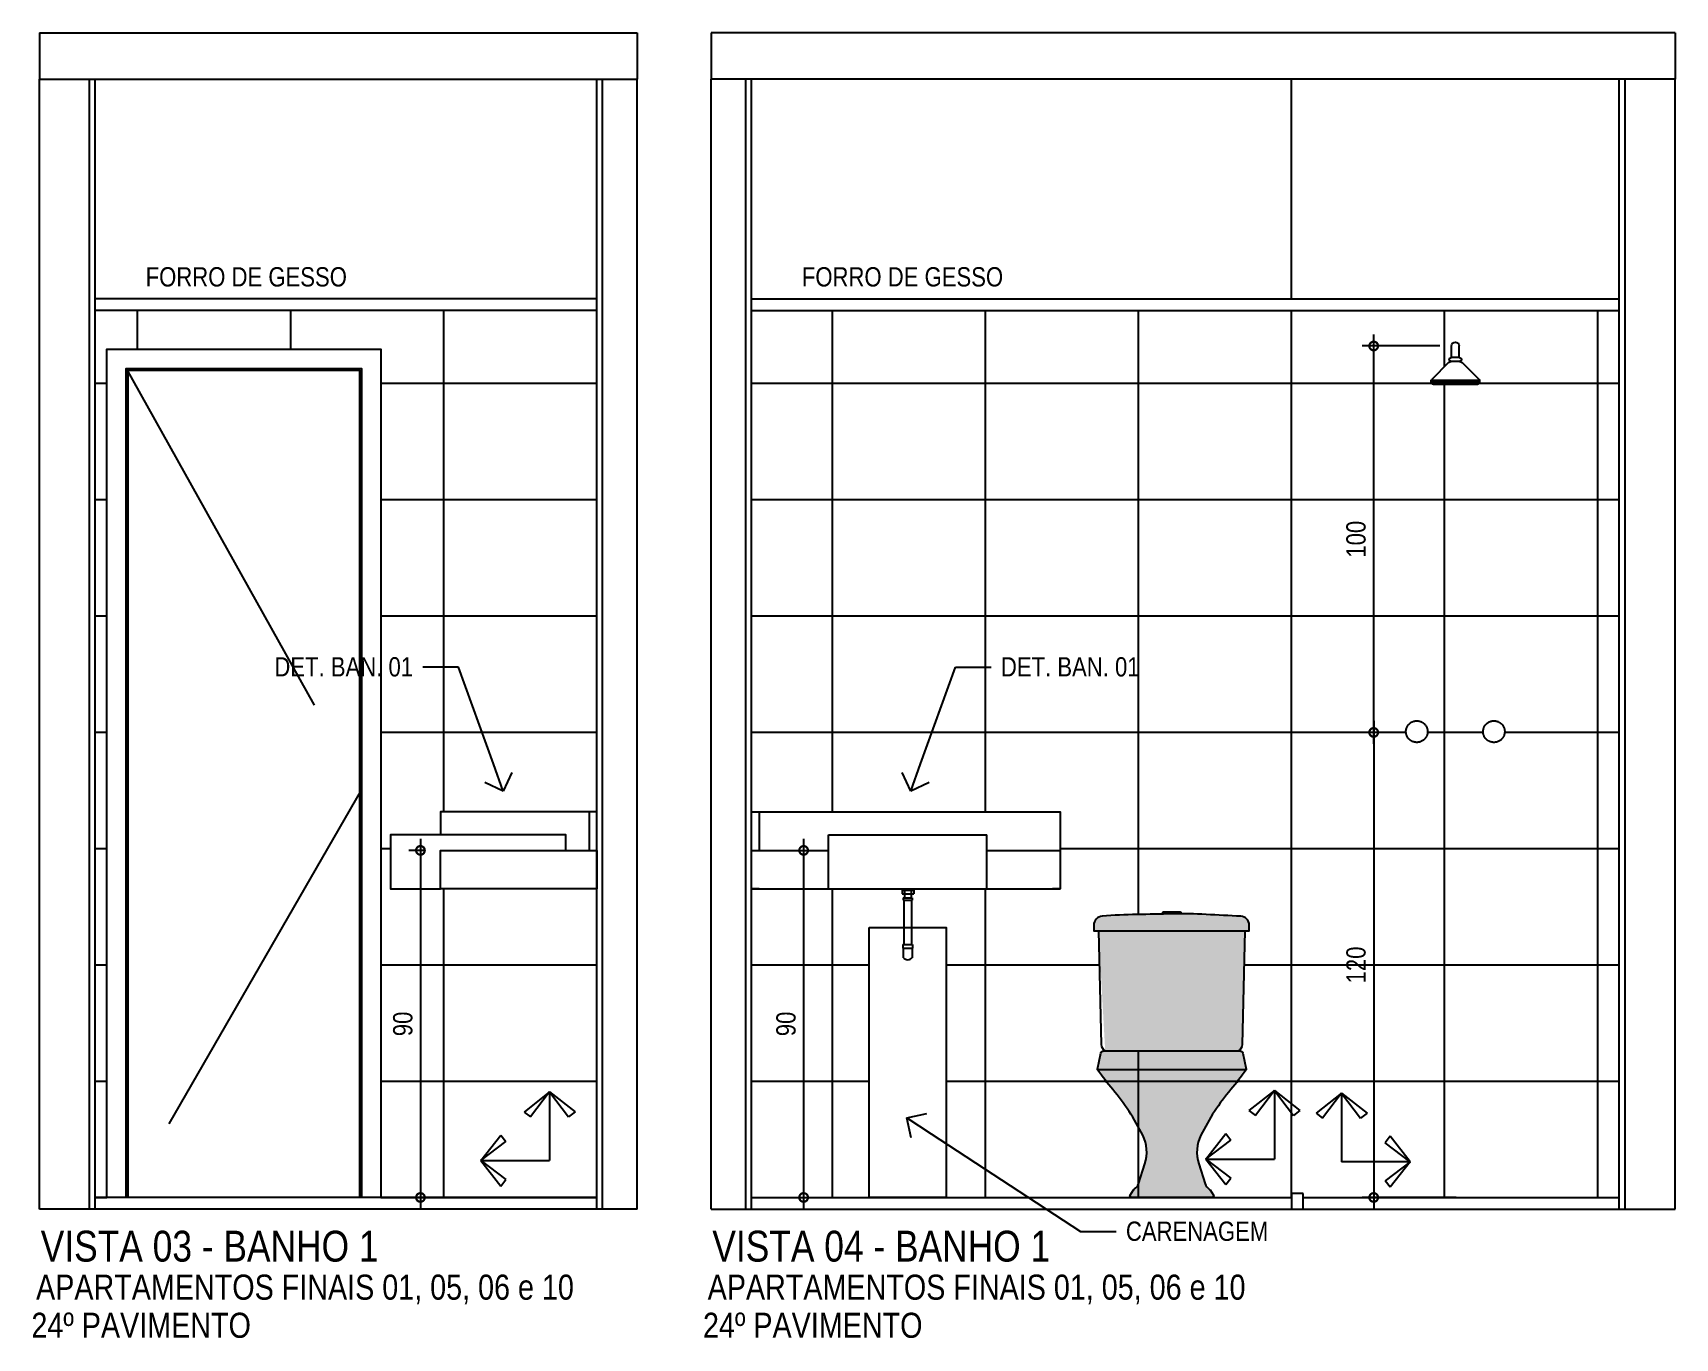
# Model space of a CAD drawing. Header units: metres. Extents: x 3 to 168, y -142 to 28.
# Drawn here: x 80.446 to 84.704, y -1.838 to 1.546 of the extents above; entities that cross this region are included whole.
import ezdxf
from ezdxf import colors
from ezdxf.entities.mleader import LeaderData, LeaderLine
from ezdxf.math import Vec2, Vec3

# ---------------------------------------------------------------- set-up
doc = ezdxf.new("R2010")
doc.units = ezdxf.units.M
doc.linetypes.add('DASHDOT', pattern=[1, 0.5, -0.25, 0, -0.25])
doc.linetypes.add('DASHEDX2', pattern=[1.5, 1, -0.5])
for name, color, linetype in [('AI-Marcenaria', 2, 'Continuous'), ('ARQ-ALV ACAB', 4, 'Continuous'), ('ARQ-ALV OSSO', 5, 'Continuous'), ('ARQ-AUX1', 1, 'Continuous'), ('ARQ-AUX2', 2, 'Continuous'), ('ARQ-CAX', 1, 'Continuous'), ('ARQ-CERÂMICA', 7, 'Continuous'), ('ARQ-DIM', 2, 'Continuous'), ('ARQ-PRJ', 7, 'DASHEDX2'), ('ARQ-SIM', 1, 'Continuous'), ('ARQ-TXT', 2, 'Continuous')]:
    doc.layers.add(name, color=color, linetype=linetype)
doc.styles.add('Adesa', font='ARIALN.TTF')
doc.dimstyles.new('ADESA 1-0025', dxfattribs={"dimtxt": 0.05, "dimasz": 0.045, "dimexe": 0.03, "dimexo": 0.04, "dimgap": 0.02, "dimtad": 1, "dimtoh": 1, "dimdec": 0, "dimlfac": 100, "dimzin": 4, "dimtxsty": 'Adesa', "dimblk": 'DOTSMALL', "dimcen": 1, "dimdle": 0.03, "dimclrd": 1, "dimclre": 1, "dimclrt": 256, "dimazin": 1, "dimtm": 1e-09, "dimtfac": 1, "dimtdec": 0, "dimtix": 1, "dimtmove": 2, "dimatfit": 0, "dimldrblk": 'DOTSMALL', "dimfxl": 0.8, "dimtvp": 2, "dimtolj": 1, "dimtzin": 0, "dimarcsym": 0})

# ---------------------------------------------------------------- blocks, each defined once
blk = doc.blocks.new('*U45')
for points in [[(0, 0), (0, 2.2), (-0.71, 2.2), (-0.71, 0)], [(-0.05, 0), (-0.05, 2.15), (-0.66, 2.15), (-0.66, 0)], [(-0.055, 0), (-0.055, 2.145), (-0.655, 2.145), (-0.655, 0)]]:
    blk.add_lwpolyline(points)
at = {"layer": 'ARQ-PRJ'}
blk.add_lwpolyline([(-0.05, 2.15), (-0.66, 1.0575), (-0.05, 0)], dxfattribs=at)
blk = doc.blocks.new('_Open90')
at = {"color": 0, "linetype": 'ByBlock', "lineweight": -2}
for p, q in [((0, 0), (-1, 0)), ((-0.5, 0.5), (0, 0)), ((0, 0), (-0.5, -0.5))]:
    blk.add_line(p, q, dxfattribs=at)
blk = doc.blocks.new('CP929_e')
h = blk.add_hatch(color=255)
h.dxf.hatch_style = 1
edge = h.paths.add_edge_path()
edge.add_line((-0.2008, 0.6911), (0.2008, 0.6911))
edge.add_line((0.2008, 0.6911), (0.2007, 0.706))
edge.add_arc((0.1775, 0.7059), 0.0232, 0.3738, 87.2297)
edge.add_arc((0.8026, 13.6236), 12.9097, 266.83094, 267.22967, ccw=False)
edge.add_arc((0.0251, -0.4194), 1.1548, 86.8309, 91.2023)
edge.add_arc((-0.2136, 10.9563), 10.2234, 270.68894, 271.20233, ccw=False)
edge.add_arc((-0.0771, -0.395), 1.1287, 90.6889, 95.2506)
edge.add_arc((-0.1791, 0.7056), 0.0234, 93.3635, 179.0318)
edge.add_line((-0.2025, 0.706), (-0.2026, 0.6928))
edge.add_line((-0.2026, 0.6928), (-0.2026, 0.6911))
edge.add_line((-0.2026, 0.6911), (-0.2008, 0.6911))
h = blk.add_hatch(color=255)
h.dxf.hatch_style = 1
h.paths.add_polyline_path([(0.19, 0.6911), (-0.19, 0.6911), (-0.183, 0.3966, 0.27163), (-0.1728, 0.38), (0.1728, 0.38, 0.27163), (0.183, 0.3966)])
edge = h.paths.add_edge_path()
edge.add_arc((0.1762, 0.3722), 0.0079, 11.5874, 90, ccw=False)
edge.add_line((0.1839, 0.3737), (0.1925, 0.3322))
edge.add_arc((0.19, 0.3317), 0.00247, -35.4858, 11.5874, ccw=False)
edge.add_arc((-0.451, 0.7887), 0.7897, 319.8958, 324.5139, ccw=False)
edge.add_arc((0.6061, -0.1016), 0.5923, 139.8961, 153.6351)
edge.add_arc((0.1638, 0.1176), 0.0987, 153.6351, 197.8396)
edge.add_line((0.0699, 0.0874), (0.0868, 0.0348))
edge.add_arc((0.1103, 0.0423), 0.0247, 197.8405, 235.7698)
edge.add_arc((0.0909, 0.0138), 0.00987, 34.0222, 55.7689, ccw=False)
edge.add_line((0.099, 0.0193), (0.1079, 0.0062))
edge.add_arc((0.1046, 0.0039), 0.00395, -90, 34.0313, ccw=False)
edge.add_line((0.1046, 0), (-0.1046, 0))
edge.add_arc((-0.1046, 0.0039), 0.00395, 145.9687, 270, ccw=False)
edge.add_line((-0.1079, 0.0062), (-0.099, 0.0193))
edge.add_arc((-0.0909, 0.0138), 0.00987, 124.2289, 145.9756, ccw=False)
edge.add_arc((-0.1103, 0.0423), 0.0247, 304.2311, 342.1604)
edge.add_line((-0.0868, 0.0348), (-0.0699, 0.0874))
edge.add_arc((-0.1638, 0.1176), 0.0987, 342.1604, 386.365)
edge.add_arc((-0.6061, -0.1016), 0.5923, 26.365, 40.1039)
edge.add_arc((0.451, 0.7887), 0.7897, 215.4858, 220.1038, ccw=False)
edge.add_arc((-0.19, 0.3317), 0.00247, 168.4116, 215.4849, ccw=False)
edge.add_line((-0.1925, 0.3322), (-0.1839, 0.3737))
edge.add_arc((-0.1762, 0.3722), 0.0079, 90, 168.4126, ccw=False)
edge.add_line((-0.1762, 0.38), (0.1762, 0.38))
edge = h.paths.add_edge_path()
edge.add_line((-0.19, 0.6911), (-0.183, 0.3966))
edge.add_arc((-0.1638, 0.3971), 0.0192, 181.3139, 242.1536)
edge = h.paths.add_edge_path()
edge.add_arc((-0.0018, -1.831), 2.5662, 89.9609, 93.9727)
edge.add_arc((-0.1782, 0.7056), 0.0234, 93.3635, 179.0318)
edge.add_line((-0.2016, 0.706), (-0.2017, 0.6928))
edge.add_arc((-0.1999, 0.6928), 0.00174, 180.2855, 270.6496)
edge.add_line((-0.1999, 0.6911), (-0.1971, 0.6911))
edge.add_line((-0.1971, 0.6911), (0.1971, 0.6911))
edge.add_line((0.1971, 0.6911), (0.1999, 0.6911))
edge.add_arc((0.1999, 0.6928), 0.00174, 269.3504, 359.7145)
edge.add_line((0.2017, 0.6928), (0.2016, 0.706))
edge.add_arc((0.1782, 0.7056), 0.0234, 0.9676, 86.6359)
edge.add_arc((0.0018, -1.8311), 2.5662, 86.0273, 90.0392)
for points in [[(-0.2008, 0.6911), (0.2008, 0.6911), (0.2007, 0.706, 0.398231), (0.1787, 0.729, -0.00174), (0.0889, 0.7337, 0.019076), (0.0009, 0.7352, -0.00224), (-0.0907, 0.7337, 0.019907), (-0.1804, 0.729, 0.39224), (-0.2025, 0.706), (-0.2026, 0.6928), (-0.2026, 0.6911)], [(0.1762, 0.38, -0.356146), (0.1839, 0.3737), (0.1925, 0.3322, -0.208334), (0.1921, 0.3302, -0.020153), (0.1531, 0.2799, 0.060019), (0.0754, 0.1614, 0.195307), (0.0699, 0.0874), (0.0868, 0.0348, 0.167025), (0.0964, 0.0219, -0.095174), (0.099, 0.0193), (0.1079, 0.0062, -0.601047), (0.1046, 0), (-0.1046, 0, -0.601047), (-0.1079, 0.0062), (-0.099, 0.0193, -0.095174), (-0.0964, 0.0219, 0.167025), (-0.0868, 0.0348), (-0.0699, 0.0874, 0.195307), (-0.0754, 0.1614, 0.060019), (-0.1531, 0.2799, -0.020153), (-0.1921, 0.3302, -0.208334), (-0.1925, 0.3322), (-0.1839, 0.3737, -0.356146), (-0.1762, 0.38)]]:
    blk.add_lwpolyline(points, format="xyb", close=True)
at = {"ltscale": 0.016708}
blk.add_lwpolyline([(-0.0237, 0.7353), (-0.0237, 0.7386, -0.407176), (-0.0218, 0.7406, -0.006022), (0, 0.7409, -0.006022), (0.0218, 0.7406, -0.407176), (0.0237, 0.7386), (0.0237, 0.7352)], format="xyb", dxfattribs=at)
for points in [[(-0.19, 0.6911), (-0.183, 0.3966, 0.27188), (-0.1728, 0.38)], [(0.1728, 0.38, 0.27188), (0.183, 0.3966), (0.19, 0.6911)]]:
    blk.add_lwpolyline(points, format="xyb")
for points in [[(-0.19, 0.6911), (0.19, 0.6911)], [(-0.19, 0.3317), (0.19, 0.3317)]]:
    blk.add_lwpolyline(points)
at = {"linetype": 'DASHDOT', "ltscale": 6.24726e-05}
blk.add_lwpolyline([(0.0866, 0.1829), (0.0866, 0.1829)], dxfattribs=at)
blk = doc.blocks.new('MIST. CHUV.')
for points in [[(-0.128, 0), (-0.128, 0.0016), (-0.1277, 0.0037), (-0.1274, 0.0058), (-0.1269, 0.0079), (-0.1266, 0.0089), (-0.1262, 0.0099), (-0.1258, 0.0109), (-0.1254, 0.0118), (-0.1249, 0.0128), (-0.1244, 0.0137), (-0.1239, 0.0146), (-0.1233, 0.0155), (-0.1227, 0.0164), (-0.1221, 0.0172), (-0.1214, 0.0181), (-0.1207, 0.0189), (-0.12, 0.0196), (-0.1192, 0.0204), (-0.1184, 0.0211), (-0.1176, 0.0218), (-0.1159, 0.023), (-0.1141, 0.0242), (-0.1123, 0.0252), (-0.1113, 0.0256), (-0.1103, 0.026), (-0.1094, 0.0264), (-0.1083, 0.0267), (-0.1073, 0.027), (-0.1063, 0.0273), (-0.1053, 0.0275), (-0.1042, 0.0277), (-0.1032, 0.0278), (-0.1021, 0.0279), (-0.1011, 0.028), (-0.1, 0.028), (-0.0984, 0.028), (-0.0963, 0.0278), (-0.0942, 0.0274), (-0.0921, 0.0269), (-0.0911, 0.0266), (-0.0901, 0.0262), (-0.0891, 0.0258), (-0.0882, 0.0254), (-0.0872, 0.0249), (-0.0863, 0.0244), (-0.0854, 0.0239), (-0.0845, 0.0233), (-0.0836, 0.0227), (-0.0828, 0.0221), (-0.0819, 0.0214), (-0.0811, 0.0207), (-0.0804, 0.02), (-0.0796, 0.0192), (-0.0789, 0.0184), (-0.0782, 0.0176), (-0.077, 0.0159), (-0.0758, 0.0141), (-0.0748, 0.0123), (-0.0744, 0.0113), (-0.074, 0.0103), (-0.0736, 0.0094), (-0.0733, 0.0084), (-0.073, 0.0073), (-0.0727, 0.0063), (-0.0725, 0.0053), (-0.0723, 0.0042), (-0.0722, 0.0032), (-0.0721, 0.0021), (-0.072, 0.0011), (-0.072, 0), (-0.072, -0.0016), (-0.0722, -0.0037), (-0.0726, -0.0058), (-0.0731, -0.0079), (-0.0734, -0.0089), (-0.0738, -0.0099), (-0.0742, -0.0109), (-0.0746, -0.0118), (-0.0751, -0.0128), (-0.0756, -0.0137), (-0.0761, -0.0146), (-0.0767, -0.0155), (-0.0773, -0.0164), (-0.0779, -0.0172), (-0.0786, -0.0181), (-0.0793, -0.0189), (-0.08, -0.0196), (-0.0808, -0.0204), (-0.0816, -0.0211), (-0.0824, -0.0218), (-0.0841, -0.023), (-0.0859, -0.0242), (-0.0877, -0.0252), (-0.0887, -0.0256), (-0.0897, -0.026), (-0.0906, -0.0264), (-0.0916, -0.0267), (-0.0927, -0.027), (-0.0937, -0.0273), (-0.0947, -0.0275), (-0.0958, -0.0277), (-0.0968, -0.0278), (-0.0979, -0.0279), (-0.0989, -0.028), (-0.1, -0.028), (-0.1016, -0.028), (-0.1037, -0.0277), (-0.1058, -0.0274), (-0.1079, -0.0269), (-0.1089, -0.0266), (-0.1099, -0.0262), (-0.1109, -0.0258), (-0.1118, -0.0254), (-0.1128, -0.0249), (-0.1137, -0.0244), (-0.1146, -0.0239), (-0.1155, -0.0233), (-0.1164, -0.0227), (-0.1172, -0.0221), (-0.1181, -0.0214), (-0.1189, -0.0207), (-0.1196, -0.02), (-0.1204, -0.0192), (-0.1211, -0.0184), (-0.1218, -0.0176), (-0.123, -0.0159), (-0.1242, -0.0141), (-0.1252, -0.0123), (-0.1256, -0.0113), (-0.126, -0.0103), (-0.1264, -0.0094), (-0.1267, -0.0083), (-0.127, -0.0073), (-0.1273, -0.0063), (-0.1275, -0.0053), (-0.1277, -0.0042), (-0.1278, -0.0032), (-0.1279, -0.0021), (-0.128, -0.0011)], [(0.072, 0), (0.072, 0.0016), (0.0723, 0.0037), (0.0726, 0.0058), (0.0731, 0.0079), (0.0734, 0.0089), (0.0738, 0.0099), (0.0742, 0.0109), (0.0746, 0.0118), (0.0751, 0.0128), (0.0756, 0.0137), (0.0761, 0.0146), (0.0767, 0.0155), (0.0773, 0.0164), (0.0779, 0.0172), (0.0786, 0.0181), (0.0793, 0.0189), (0.08, 0.0196), (0.0808, 0.0204), (0.0816, 0.0211), (0.0824, 0.0218), (0.0841, 0.023), (0.0859, 0.0242), (0.0877, 0.0252), (0.0887, 0.0256), (0.0897, 0.026), (0.0906, 0.0264), (0.0917, 0.0267), (0.0927, 0.027), (0.0937, 0.0273), (0.0947, 0.0275), (0.0958, 0.0277), (0.0968, 0.0278), (0.0979, 0.0279), (0.0989, 0.028), (0.1, 0.028), (0.1016, 0.028), (0.1037, 0.0278), (0.1058, 0.0274), (0.1079, 0.0269), (0.1089, 0.0266), (0.1099, 0.0262), (0.1109, 0.0258), (0.1118, 0.0254), (0.1128, 0.0249), (0.1137, 0.0244), (0.1146, 0.0239), (0.1155, 0.0233), (0.1164, 0.0227), (0.1172, 0.0221), (0.1181, 0.0214), (0.1189, 0.0207), (0.1196, 0.02), (0.1204, 0.0192), (0.1211, 0.0184), (0.1218, 0.0176), (0.123, 0.0159), (0.1242, 0.0141), (0.1252, 0.0123), (0.1256, 0.0113), (0.126, 0.0103), (0.1264, 0.0094), (0.1267, 0.0084), (0.127, 0.0073), (0.1273, 0.0063), (0.1275, 0.0053), (0.1277, 0.0042), (0.1278, 0.0032), (0.1279, 0.0021), (0.128, 0.0011), (0.128, 0), (0.128, -0.0016), (0.1277, -0.0037), (0.1274, -0.0058), (0.1269, -0.0079), (0.1266, -0.0089), (0.1262, -0.0099), (0.1258, -0.0109), (0.1254, -0.0118), (0.1249, -0.0128), (0.1244, -0.0137), (0.1239, -0.0146), (0.1233, -0.0155), (0.1227, -0.0164), (0.1221, -0.0172), (0.1214, -0.0181), (0.1207, -0.0189), (0.12, -0.0196), (0.1192, -0.0204), (0.1184, -0.0211), (0.1176, -0.0218), (0.1159, -0.023), (0.1141, -0.0242), (0.1123, -0.0252), (0.1113, -0.0256), (0.1103, -0.026), (0.1094, -0.0264), (0.1083, -0.0267), (0.1073, -0.027), (0.1063, -0.0273), (0.1053, -0.0275), (0.1042, -0.0277), (0.1032, -0.0278), (0.1021, -0.0279), (0.1011, -0.028), (0.1, -0.028), (0.0984, -0.0279), (0.0963, -0.0277), (0.0942, -0.0274), (0.0921, -0.0269), (0.0911, -0.0266), (0.0901, -0.0262), (0.0891, -0.0258), (0.0882, -0.0254), (0.0872, -0.0249), (0.0863, -0.0244), (0.0854, -0.0239), (0.0845, -0.0233), (0.0836, -0.0227), (0.0828, -0.0221), (0.0819, -0.0214), (0.0811, -0.0207), (0.0804, -0.02), (0.0796, -0.0192), (0.0789, -0.0184), (0.0782, -0.0176), (0.077, -0.0159), (0.0758, -0.0141), (0.0748, -0.0123), (0.0744, -0.0113), (0.074, -0.0103), (0.0736, -0.0094), (0.0733, -0.0083), (0.073, -0.0073), (0.0727, -0.0063), (0.0725, -0.0053), (0.0723, -0.0042), (0.0722, -0.0032), (0.0721, -0.0021), (0.072, -0.0011)]]:
    blk.add_lwpolyline(points, close=True)
blk = doc.blocks.new('chuveiro frente')
for p, q in [((-0.01, 0.0698), (-0.01, 0.0998)), ((0.01, 0.0698), (0.01, 0.0998)), ((-0.0174, 0.0566), (-0.0613, 0.0127)), ((-0.0109, 0.0698), (0.0109, 0.0698)), ((-0.0109, 0.0598), (0.0109, 0.0598)), ((0.0174, 0.0566), (0.0613, 0.0127)), ((-0.0626, 0.01), (0.0626, 0.01)), ((-0.0623, 0.005), (0.0623, 0.005)), ((-0.0549, 0), (0.0549, 0))]:
    blk.add_line(p, q)
for centre, radius, start, end in [((0, 0.0998), 0.01, 0, 180), ((-0.0109, 0.0518), 0.008, 90, 143.719), ((-0.0109, 0.0648), 0.005, 90, 270), ((0.0109, 0.0648), 0.005, 270, 90), ((0.0109, 0.0518), 0.008, 36.281, 90), ((-0.0549, 0.008), 0.008, 143.719, 270), ((0.0549, 0.008), 0.008, 270, 36.281)]:
    blk.add_arc(centre, radius, start, end)
blk = doc.blocks.new('_DotSmall')
at = {"color": 0, "linetype": 'ByBlock', "const_width": 0.5}
blk.add_lwpolyline([(-0.0625, 0, 1), (0.0625, 0, 1)], format="xyb", close=True, dxfattribs=at)
blk = doc.blocks.new('*D87')
at = {"layer": 'ARQ-DIM', "color": 1, "lineweight": -2, "transparency": 16777216}
for p, q in [((83.9227, -0.2376), (83.9227, -1.5035)), ((83.9666, -0.2676), (83.8927, -0.2676)), ((84.1366, -1.4735), (83.8927, -1.4735))]:
    blk.add_line(p, q, dxfattribs=at)
at = {"layer": 'Defpoints', "color": 0, "transparency": 16777216}
for p in [(84.0066, -0.2676), (83.9227, -1.4735), (84.1766, -1.4735)]:
    blk.add_point(p, dxfattribs=at)
at = {"layer": 'ARQ-DIM', "color": 1, "lineweight": -2, "transparency": 16777216, "xscale": 0.045, "yscale": 0.045, "zscale": 0.045}
for p, rotation in [((83.9227, -0.2676), 90), ((83.9227, -1.4735), 270)]:
    blk.add_blockref('_DotSmall', p, dxfattribs=dict(at, rotation=rotation))
at = {"layer": 'ARQ-DIM', "transparency": 16777216, "insert": (83.8771, -0.8706), "char_height": 0.05, "attachment_point": 5, "rotation": 90, "style": 'Adesa'}
blk.add_mtext('\\A1;120', dxfattribs=at)
blk = doc.blocks.new('*D88')
at = {"layer": 'ARQ-DIM', "color": 1, "lineweight": -2, "transparency": 16777216}
for p, q in [((84.0945, 0.7345), (83.8927, 0.7345)), ((83.9227, -0.2976), (83.9227, 0.7645)), ((83.9666, -0.2676), (83.8927, -0.2676))]:
    blk.add_line(p, q, dxfattribs=at)
at = {"layer": 'Defpoints', "color": 0, "transparency": 16777216}
for p in [(83.9227, 0.7345), (84.1345, 0.7345), (84.0066, -0.2676)]:
    blk.add_point(p, dxfattribs=at)
at = {"layer": 'ARQ-DIM', "color": 1, "lineweight": -2, "transparency": 16777216, "xscale": 0.045, "yscale": 0.045, "zscale": 0.045}
for p, rotation in [((83.9227, 0.7345), 90), ((83.9227, -0.2676), 270)]:
    blk.add_blockref('_DotSmall', p, dxfattribs=dict(at, rotation=rotation))
at = {"layer": 'ARQ-DIM', "transparency": 16777216, "insert": (83.8771, 0.2334), "char_height": 0.05, "attachment_point": 5, "rotation": 90, "style": 'Adesa'}
blk.add_mtext('\\A1;100', dxfattribs=at)
blk = doc.blocks.new('Seta para pag.piso')
for p, q in [((0, 0.1126), (-0.0418, 0.0796)), ((0, 0.1126), (-0.0312, 0.0715)), ((0, 0.1126), (0, 0)), ((0, 0.1126), (0.0418, 0.0795)), ((0, 0.1126), (0.0312, 0.0715)), ((-0.0418, 0.0796), (-0.0312, 0.0715)), ((0.0418, 0.0795), (0.0312, 0.0715)), ((-0.1126, 0), (-0.0795, 0.0418)), ((-0.1126, 0), (-0.0715, 0.0312)), ((-0.0795, 0.0418), (-0.0715, 0.0312)), ((-0.1126, 0), (0, 0)), ((-0.1126, 0), (-0.0796, -0.0418)), ((-0.1126, 0), (-0.0715, -0.0312)), ((-0.0796, -0.0418), (-0.0715, -0.0312))]:
    blk.add_line(p, q)
blk = doc.blocks.new('*D592')
at = {"layer": 'ARQ-DIM', "color": 1, "lineweight": -2, "transparency": 16777216}
for p, q in [((81.451, -0.5435), (81.451, -1.5035)), ((81.4632, -0.5735), (81.421, -0.5735)), ((81.4632, -1.4735), (81.421, -1.4735))]:
    blk.add_line(p, q, dxfattribs=at)
at = {"layer": 'Defpoints', "color": 0, "transparency": 16777216}
for p in [(81.5032, -0.5735), (81.451, -1.4735), (81.5032, -1.4735)]:
    blk.add_point(p, dxfattribs=at)
at = {"layer": 'ARQ-DIM', "color": 1, "lineweight": -2, "transparency": 16777216, "xscale": 0.045, "yscale": 0.045, "zscale": 0.045}
for p, rotation in [((81.451, -0.5735), 90), ((81.451, -1.4735), 270)]:
    blk.add_blockref('_DotSmall', p, dxfattribs=dict(at, rotation=rotation))
at = {"layer": 'ARQ-DIM', "transparency": 16777216, "insert": (81.4055, -1.0235), "char_height": 0.05, "attachment_point": 5, "rotation": 90, "style": 'Adesa'}
blk.add_mtext('\\A1;90', dxfattribs=at)
blk = doc.blocks.new('*D593')
at = {"layer": 'ARQ-DIM', "color": 1, "lineweight": -2, "transparency": 16777216}
for p, q in [((82.4446, -0.5435), (82.4446, -1.5035)), ((82.4495, -0.5735), (82.4746, -0.5735)), ((82.4495, -1.4735), (82.4746, -1.4735))]:
    blk.add_line(p, q, dxfattribs=at)
at = {"layer": 'Defpoints', "color": 0, "transparency": 16777216}
for p in [(82.4095, -0.5735), (82.4095, -1.4735), (82.4446, -1.4735)]:
    blk.add_point(p, dxfattribs=at)
at = {"layer": 'ARQ-DIM', "color": 1, "lineweight": -2, "transparency": 16777216, "xscale": 0.045, "yscale": 0.045, "zscale": 0.045}
for p, rotation in [((82.4446, -0.5735), 90), ((82.4446, -1.4735), 270)]:
    blk.add_blockref('_DotSmall', p, dxfattribs=dict(at, rotation=rotation))
at = {"layer": 'ARQ-DIM', "transparency": 16777216, "insert": (82.3991, -1.0235), "char_height": 0.05, "attachment_point": 5, "rotation": 90, "style": 'Adesa'}
blk.add_mtext('\\A1;90', dxfattribs=at)
blk = doc.blocks.new('AREAS MOLHADAS')
at = {"layer": 'ARQ-CERÂMICA'}
h = blk.add_hatch(dxfattribs=at)
h.set_pattern_fill('LINE', color=256, scale=0.095)
h.set_pattern_definition([(0, (81.9081, -1.47352), (0, 0.301625), [])])
h.paths.add_polyline_path([(81.9081, 0.8265), (80.608, 0.8265), (80.608, -1.4735), (80.638, -1.4735), (80.638, 0.7265), (81.348, 0.7265), (81.348, -1.4735), (81.9081, -1.4735), (81.9081, -0.6735), (81.5032, -0.6735), (81.3732, -0.6735), (81.3732, -0.5335), (81.5032, -0.5335), (81.5032, -0.4735), (81.8881, -0.4735), (81.9081, -0.4735)])
h = blk.add_hatch(dxfattribs=at)
h.set_pattern_fill('LINE', color=256, scale=0.125, angle=90)
h.set_pattern_definition([(90, (81.9081, -1.4735), (-0.396875, 2e-17), [])])
h.paths.add_polyline_path([(81.9081, 0.8265), (80.608, 0.8265), (80.608, -1.4735), (80.638, -1.4735), (80.638, 0.7265), (81.348, 0.7265), (81.348, -1.4735), (81.9081, -1.4735), (81.9081, -0.6735), (81.5032, -0.6735), (81.3732, -0.6735), (81.3732, -0.5335), (81.5032, -0.5335), (81.5032, -0.4735), (81.8881, -0.4735), (81.9081, -0.4735)])
h = blk.add_hatch(dxfattribs=at)
h.set_pattern_fill('LINE', color=256, scale=0.095)
h.set_pattern_definition([(0, (83.7095, -1.47352), (0, 0.301625), [])])
h.paths.add_polyline_path([(82.9195, -0.5335), (82.5095, -0.5335), (82.5095, -0.6735), (82.9195, -0.6735)], flags=16)
h.paths.add_polyline_path([(83.1095, -0.4735), (83.0895, -0.4735), (82.3295, -0.4735), (82.3295, -0.5735), (82.5095, -0.5735), (82.5095, -0.5335), (82.9195, -0.5335), (82.9195, -0.5735), (83.1095, -0.5735)], flags=16)
h.paths.add_polyline_path([(83.7095, 0.8265), (82.3095, 0.8265), (82.3095, -0.4735), (82.3295, -0.4735), (82.3295, -0.5735), (82.3095, -0.5735), (82.3095, -0.6735), (82.3095, -1.4735), (82.6145, -1.4735), (82.6145, -0.7735), (82.7045, -0.7735), (82.7045, -0.7027), (82.7028, -0.7027), (82.7028, -0.6963), (82.7063, -0.6963), (82.7063, -0.6862), (82.6999, -0.6862), (82.6999, -0.6767), (82.7013, -0.6735), (82.7013, -0.6767), (82.7063, -0.6767), (82.7063, -0.6862), (82.7238, -0.6862), (82.7238, -0.6963), (82.7264, -0.6963), (82.7264, -0.7027), (82.7246, -0.7027), (82.7246, -0.7735), (82.8145, -0.7735), (82.8145, -1.3339), (83.0276, -1.4735), (83.7095, -1.4735)])
h.paths.add_polyline_path([(83.2093, -0.7823), (83.1985, -0.7823), (83.1968, -0.7823), (83.1969, -0.7676, -0.385401), (83.2181, -0.7445, -0.020081), (83.3086, -0.7398, 0.001639), (83.3757, -0.7387), (83.3757, -0.7329, -0.006555), (83.3993, -0.7326, -0.006555), (83.423, -0.7329), (83.423, -0.738, -0.014135), (83.4883, -0.7398, 0.00174), (83.578, -0.7444, -0.398231), (83.6001, -0.7674), (83.6002, -0.7823), (83.5894, -0.7823), (83.5824, -1.0768, -0.27163), (83.5721, -1.0934), (83.5755, -1.0934, -0.356147), (83.5833, -1.0997), (83.5833, -1.0997, 0.356146), (83.5755, -1.0934), (83.2232, -1.0934, 0.356148), (83.2154, -1.0997), (83.2069, -1.1413, 0.208332), (83.2073, -1.1432, 0.020153), (83.2463, -1.1935, -0.060019), (83.3239, -1.312, -0.195307), (83.3295, -1.3861), (83.3295, -1.3861, 0.195307), (83.3239, -1.312, 0.060019), (83.2463, -1.1935, -0.020494), (83.2067, -1.1423), (83.2154, -1.0997, -0.356148), (83.2232, -1.0934), (83.2266, -1.0934, -0.27163), (83.2163, -1.0768)], flags=16)
h.paths.add_polyline_path([(82.7301, -0.6862), (82.7301, -0.6767), (82.7287, -0.6735), (82.7287, -0.6767)], flags=16)
h = blk.add_hatch(dxfattribs=at)
h.set_pattern_fill('LINE', color=256, scale=0.125, angle=90)
h.set_pattern_definition([(90, (83.7095, -1.4735), (-0.396875, 2e-17), [])])
h.paths.add_polyline_path([(82.8145, -1.3339), (82.8145, -1.4735), (83.0276, -1.4735)], flags=17)
h.paths.add_polyline_path([(83.7095, 0.8265), (82.3095, 0.8265), (82.3095, -0.4735), (82.3295, -0.4735), (83.0912, -0.4735), (83.1095, -0.4735), (83.1095, -0.6735), (83.0895, -0.6735), (82.7301, -0.6735), (82.7301, -0.6862), (82.7238, -0.6862), (82.7238, -0.6963), (82.7264, -0.6963), (82.7264, -0.7027), (82.7246, -0.7027), (82.7246, -0.7735), (82.8145, -0.7735), (82.8145, -1.3339), (83.0276, -1.4735), (83.7095, -1.4735)])
h.paths.add_polyline_path([(83.5824, -1.0768), (83.5894, -0.7823), (83.2093, -0.7823), (83.2163, -1.0768, 0.27163), (83.2266, -1.0934), (83.5721, -1.0934, 0.27163)], flags=16)
h.paths.add_polyline_path([(83.3776, -0.7328, -0.006022), (83.3993, -0.7326, -0.006555), (83.423, -0.7329), (83.423, -0.738, -0.014135), (83.4883, -0.7398, 0.00174), (83.578, -0.7444, -0.398231), (83.6001, -0.7674), (83.6002, -0.7823), (83.1985, -0.7823), (83.1968, -0.7823), (83.1969, -0.7676, -0.385401), (83.2181, -0.7445, -0.020081), (83.3086, -0.7398, 0.00169), (83.3777, -0.7368, -0.420503), (83.3757, -0.7348), (83.3757, -0.7348, -0.407641)], flags=16)
h.paths.add_polyline_path([(82.6145, -0.7735), (82.7045, -0.7735), (82.7045, -0.7027), (82.7028, -0.7027), (82.7028, -0.6963), (82.7063, -0.6862), (82.6999, -0.6862), (82.6999, -0.6735), (82.3095, -0.6735), (82.3095, -1.4735), (82.6145, -1.4735)], flags=17)
h = blk.add_hatch(dxfattribs=at)
h.set_pattern_fill('LINE', color=256, scale=0.095)
h.set_pattern_definition([(0, (83.7095, -1.47352), (0, 0.301625), [])])
h.paths.add_polyline_path([(84.5595, 0.8265), (83.7095, 0.8265), (83.7095, -1.4635), (83.7395, -1.4635), (83.7395, -1.4735), (84.5595, -1.4735)])
h.paths.add_polyline_path([(84.2398, -0.2931), (84.2345, -0.2936), (84.2288, -0.2931), (84.2236, -0.2914), (84.2189, -0.2889), (84.2148, -0.2856), (84.2112, -0.2814), (84.2084, -0.2761), (84.2069, -0.2708), (84.2064, -0.2656), (84.2069, -0.2599), (84.2086, -0.2546), (84.2111, -0.2499), (84.2144, -0.2458), (84.2186, -0.2423), (84.2239, -0.2394), (84.2292, -0.2379), (84.2344, -0.2374), (84.2401, -0.238), (84.2454, -0.2396), (84.2501, -0.2421), (84.2542, -0.2455), (84.2577, -0.2497), (84.2606, -0.2549), (84.2621, -0.2602), (84.2626, -0.2655), (84.262, -0.2712), (84.2604, -0.2764), (84.2579, -0.2811), (84.2545, -0.2852), (84.2503, -0.2888), (84.245, -0.2916)], flags=16)
h.paths.add_polyline_path([(84.0516, -0.2878), (84.047, -0.2907), (84.0418, -0.2927), (84.0365, -0.2936), (84.0306, -0.2934), (84.0247, -0.2919), (84.0198, -0.2895), (84.0155, -0.2863), (84.0122, -0.2826), (84.0093, -0.278), (84.0073, -0.2729), (84.0064, -0.2675), (84.0066, -0.2617), (84.0081, -0.2558), (84.0105, -0.2508), (84.0137, -0.2466), (84.0174, -0.2433), (84.022, -0.2403), (84.0271, -0.2384), (84.0325, -0.2375), (84.0383, -0.2376), (84.0442, -0.2391), (84.0492, -0.2415), (84.0534, -0.2447), (84.0567, -0.2484), (84.0597, -0.253), (84.0616, -0.2582), (84.0625, -0.2635), (84.0624, -0.2694), (84.0609, -0.2753), (84.0585, -0.2802), (84.0553, -0.2845)], flags=16)
h.paths.add_polyline_path([(84.1893, 0.6347), (84.0796, 0.6347, -0.614488), (84.0732, 0.6474), (84.1171, 0.6912, -0.238782), (84.1235, 0.6945, -1), (84.1235, 0.7045), (84.1245, 0.7045), (84.1245, 0.7345, -1), (84.1445, 0.7345), (84.1445, 0.7045), (84.1454, 0.7045, -1), (84.1454, 0.6945, -0.159108), (84.1501, 0.6929), (84.1941, 0.6491, -0.725464)], flags=16)
h.paths.add_polyline_path([(83.9289, -0.9325), (83.9289, -0.812), (83.8248, -0.812), (83.8248, -0.9325)], flags=24)
h.paths.add_polyline_path([(83.9289, 0.1715), (83.9289, 0.2921), (83.8248, 0.2921), (83.8248, 0.1715)], flags=24)
h = blk.add_hatch(dxfattribs=at)
h.set_pattern_fill('LINE', color=256, scale=0.125, angle=90)
h.set_pattern_definition([(90, (83.7095, -1.4735), (-0.396875, 2e-17), [])])
h.paths.add_polyline_path([(84.5595, 0.8265), (83.7095, 0.8265), (83.7095, -1.4635), (83.7395, -1.4635), (83.7395, -1.4735), (84.5595, -1.4735)])
h.paths.add_polyline_path([(84.2596, -0.2524), (84.2624, -0.2607), (84.2626, -0.2695), (84.2599, -0.278), (84.2549, -0.2852), (84.2476, -0.2907), (84.2393, -0.2934), (84.2305, -0.2936), (84.222, -0.291), (84.2148, -0.286), (84.2093, -0.2786), (84.2066, -0.2703), (84.2064, -0.2615), (84.209, -0.2531), (84.214, -0.2459), (84.2214, -0.2404), (84.2297, -0.2376), (84.2385, -0.2374), (84.2469, -0.2401), (84.2541, -0.2451)], flags=16)
h.paths.add_polyline_path([(84.0093, -0.2786), (84.0066, -0.2703), (84.0064, -0.2615), (84.009, -0.2531), (84.014, -0.2459), (84.0214, -0.2404), (84.0297, -0.2376), (84.0385, -0.2374), (84.0469, -0.2401), (84.0541, -0.2451), (84.0596, -0.2524), (84.0624, -0.2607), (84.0626, -0.2695), (84.0599, -0.278), (84.0549, -0.2852), (84.0476, -0.2907), (84.0393, -0.2934), (84.0305, -0.2936), (84.022, -0.291), (84.0148, -0.286)], flags=16)
h.paths.add_polyline_path([(84.1893, 0.6347), (84.0796, 0.6347, -0.614488), (84.0732, 0.6474), (84.1171, 0.6912, -0.238782), (84.1235, 0.6945, -1), (84.1235, 0.7045), (84.1245, 0.7045), (84.1245, 0.7345, -1), (84.1445, 0.7345), (84.1445, 0.7045), (84.1454, 0.7045, -1), (84.1454, 0.6945, -0.159108), (84.1501, 0.6929), (84.1985, 0.6447), (84.1971, 0.6447, -0.490314)], flags=16)
h.paths.add_polyline_path([(83.9289, -0.9325), (83.9289, -0.812), (83.8248, -0.812), (83.8248, -0.9325)], flags=24)
h.paths.add_polyline_path([(83.9289, 0.1715), (83.9289, 0.2921), (83.8248, 0.2921), (83.8248, 0.1715)], flags=24)
at = {"ltscale": 0.475}
blk.add_lwpolyline([(81.5032, -0.6685), (81.5032, -0.5735), (81.8227, -0.5735)], dxfattribs=at)
at = {"layer": 'AI-Marcenaria'}
blk.add_lwpolyline([(81.9081, -0.6735), (81.5032, -0.6735), (81.5032, -0.5735), (81.9081, -0.5735)], close=True, dxfattribs=at)
at = {"layer": 'ARQ-ALV ACAB'}
for p, q in [((80.608, -1.5035), (80.608, 1.4265)), ((81.9081, -1.5035), (81.9081, 1.4265)), ((82.3095, -1.5035), (82.3095, 1.4265)), ((84.5595, -1.5035), (84.5595, 1.4265)), ((81.9081, -1.4735), (80.608, -1.4735)), ((82.3095, -1.4735), (83.7095, -1.4735)), ((83.7395, -1.4735), (84.5595, -1.4735))]:
    blk.add_line(p, q, dxfattribs=at)
blk.add_lwpolyline([(83.7395, -1.4635), (83.7095, -1.4635), (83.7095, -1.5035), (83.7395, -1.5035)], close=True, dxfattribs=at)
at = {"layer": 'ARQ-ALV OSSO'}
for p, q in [((80.4631, -1.5035), (80.4631, 1.4265)), ((80.593, -1.5035), (80.593, 1.4265)), ((81.9231, -1.5035), (81.9231, 1.4265)), ((82.0131, -1.5035), (82.0131, 1.4265)), ((82.2045, -1.5035), (82.2045, 1.4265)), ((82.2945, -1.5035), (82.2945, 1.4265)), ((84.5745, -1.5035), (84.5745, 1.4265)), ((84.7044, -1.5035), (84.7044, 1.4265)), ((82.0131, -1.5035), (80.4631, -1.5035)), ((82.2045, -1.5035), (84.7044, -1.5035))]:
    blk.add_line(p, q, dxfattribs=at)
at = {"layer": 'ARQ-AUX1'}
for p, q in [((81.9081, 0.8565), (80.608, 0.8565)), ((82.3095, 0.8565), (84.5595, 0.8565)), ((81.9081, 0.8265), (80.608, 0.8265)), ((82.3095, 0.8265), (84.5595, 0.8265))]:
    blk.add_line(p, q, dxfattribs=at)
blk.add_lwpolyline([(82.6145, -0.7735), (82.8145, -0.7735), (82.8145, -1.4735), (82.6145, -1.4735)], close=True, dxfattribs=at)
at = {"layer": 'ARQ-AUX2'}
for p, q in [((80.4631, 1.5465), (82.0131, 1.5465)), ((84.7044, 1.5465), (82.2045, 1.5465)), ((80.4631, 1.4265), (82.0131, 1.4265)), ((84.7044, 1.4265), (82.2045, 1.4265)), ((83.7095, 0.8565), (83.7095, 1.4265)), ((83.7095, -1.4735), (83.7095, 0.8265)), ((82.3174, -0.4735), (83.0912, -0.4735)), ((82.5095, -0.5335), (82.9195, -0.5335)), ((82.5095, -0.6735), (82.5095, -0.5335)), ((82.9195, -0.6735), (82.9195, -0.5335)), ((82.3095, -0.5735), (82.5095, -0.5735)), ((82.9195, -0.5735), (83.1095, -0.5735)), ((82.3095, -0.6735), (83.1095, -0.6735)), ((82.6999, -0.6767), (82.7301, -0.6767)), ((82.6999, -0.6767), (82.6999, -0.6862)), ((82.7013, -0.6735), (82.7013, -0.6767)), ((82.7063, -0.6767), (82.7063, -0.6862)), ((82.7238, -0.6767), (82.7238, -0.6862)), ((82.7287, -0.6735), (82.7287, -0.6767)), ((82.7301, -0.6767), (82.7301, -0.6862)), ((82.6999, -0.6862), (82.7301, -0.6862)), ((82.7028, -0.6963), (82.7028, -0.7027)), ((82.7028, -0.6963), (82.7264, -0.6963)), ((82.7028, -0.7027), (82.7264, -0.7027)), ((82.7045, -0.7027), (82.7045, -0.8179)), ((82.7063, -0.6862), (82.7063, -0.6963)), ((82.7238, -0.6862), (82.7238, -0.6968)), ((82.7246, -0.7027), (82.7246, -0.8179)), ((82.7264, -0.6963), (82.7264, -0.7027)), ((82.7019, -0.8179), (82.7019, -0.8274)), ((82.7019, -0.8179), (82.7271, -0.8179)), ((82.7019, -0.8274), (82.7271, -0.8274)), ((82.7031, -0.8274), (82.7031, -0.8521)), ((82.7262, -0.8274), (82.7262, -0.8521)), ((82.7271, -0.8179), (82.7271, -0.8274))]:
    blk.add_line(p, q, dxfattribs=at)
for points in [[(80.4631, 1.5465), (80.4631, 1.4265)], [(82.0131, 1.5465), (82.0131, 1.4265)], [(82.2045, 1.5465), (82.2045, 1.4265)], [(84.7044, 1.5465), (84.7044, 1.4265)], [(81.8881, -0.4735), (81.5032, -0.4735), (81.5032, -0.5335)], [(81.6032, -0.5735), (81.6032, -0.5735), (81.9081, -0.5735), (81.9081, -0.4735), (81.7847, -0.4735)], [(82.3295, -0.6735), (82.3095, -0.6735), (82.3095, -0.4735), (82.3295, -0.4735), (82.3295, -0.5735)], [(83.0895, -0.4735), (83.1095, -0.4735), (83.1095, -0.6735), (83.0895, -0.6735)], [(81.8227, -0.5735), (81.8281, -0.5735), (81.8281, -0.5335), (81.3732, -0.5335), (81.3732, -0.6735), (81.5032, -0.6735)]]:
    blk.add_lwpolyline(points, dxfattribs=at)
blk.add_lwpolyline([(81.9081, -0.4735), (81.8881, -0.4735), (81.8881, -0.5735), (81.9081, -0.5735)], close=True, dxfattribs=at)
blk.add_arc((82.7147, -0.8406), 0.0163, 225, 315, dxfattribs=at)
at = {"layer": 'ARQ-AUX2', "xscale": -1}
blk.add_blockref('chuveiro frente', (84.1345, 0.6347), dxfattribs=at)
at = {"layer": 'ARQ-AUX2'}
for name, p in [('MIST. CHUV.', (84.1345, -0.2655)), ('CP929_e', (83.3993, -1.4734))]:
    blk.add_blockref(name, p, dxfattribs=at)
at = {"layer": 'ARQ-CAX', "xscale": -1}
blk.add_blockref('*U45', (80.638, -1.4735), dxfattribs=at)
at = {"layer": 'ARQ-CERÂMICA', "yscale": 1.58230973583663, "zscale": 1.58230973583663}
for p, xscale, rotation in [((81.7857, -1.3778), -1.58230973583663, 90), ((83.6653, -1.3739), -1.58230973583663, 90), ((83.8394, -1.3811, 0), 1.58230973583663, 270)]:
    blk.add_blockref('Seta para pag.piso', p, dxfattribs=dict(at, xscale=xscale, rotation=rotation))
at = {"layer": 'ARQ-TXT', "style": 'Adesa'}
for s, height, p in [('FORRO DE GESSO', 0.05, (80.7385, 0.8888, 108.9697)), ('FORRO DE GESSO', 0.05, (82.44, 0.8888, 108.9697)), ('APARTAMENTOS FINAIS 01, 05, 06 e 10', 0.065, (80.4544, -1.7386, 108.9697)), ('APARTAMENTOS FINAIS 01, 05, 06 e 10', 0.065, (82.1958, -1.7386, 108.9697)), ('24º PAVIMENTO', 0.065, (80.4423, -1.8374, 217.9394)), ('24º PAVIMENTO', 0.065, (82.1837, -1.8374, 217.9394))]:
    blk.add_text(s, height=height, dxfattribs=at).set_placement(p)
at = {"layer": 'ARQ-TXT', "ltscale": 0.5, "style": 'Adesa'}
for s, p in [('VISTA 03 - BANHO 1', (80.4665, -1.6398)), ('VISTA 04 - BANHO 1', (82.2079, -1.6398))]:
    blk.add_text(s, height=0.08, dxfattribs=at).set_placement(p)
at = {"layer": 'ARQ-DIM'}
for base, p1, p2, picture, middle in [((83.9227, 0.7345), (84.0066, -0.2676), (84.1345, 0.7345), '*D88', (83.8771, 0.2334)), ((81.451, -1.4735), (81.5032, -0.5735), (81.5032, -1.4735), '*D592', (81.4055, -1.0235)), ((82.4446, -1.4735), (82.4095, -0.5735), (82.4095, -1.4735), '*D593', (82.3991, -1.0235))]:
    dim = blk.add_linear_dim(base=base, p1=p1, p2=p2, angle=90, dimstyle='ADESA 1-0025', dxfattribs=at)
    dim.commit()
    dim.dimension.update_dxf_attribs({"geometry": picture, "text_midpoint": middle})
dim = blk.add_linear_dim(base=(83.9227, -1.4735), p1=(84.0066, -0.2676), p2=(84.1766, -1.4735), angle=90, text='120', dimstyle='ADESA 1-0025', dxfattribs=at)
dim.commit()
dim.dimension.update_dxf_attribs({"geometry": '*D87', "text_midpoint": (83.8771, -0.8706)})
at = {"layer": 'ARQ-SIM'}
ml = blk.add_multileader_mtext('Standard', dxfattribs=at)
ml.set_content('DET. BAN. 01', color=2, style='Adesa')
ml.set_leader_properties(color=256)
ml.set_arrow_properties(name='OPEN90')
ml.build(insert=Vec2(0, 0))
ml.multileader.update_dxf_attribs({"text_left_attachment_type": 2, "text_right_attachment_type": 2, "dogleg_length": 0.2, "arrow_head_size": 0.075})
ctx = ml.context
ctx.base_point, ctx.char_height, ctx.arrow_head_size, ctx.landing_gap_size, ctx.plane_origin = Vec3(81.0621, -0.098), 0.05, 0.075, 0.025, Vec3(81.2569, 0.6336)
ctx.left_attachment, ctx.right_attachment, ctx.text_align_type = 2, 2, 2
notes = []
notes.append((ctx, [(1, (1, 1, 0), (81.5499, -0.098), (-1, 0), 0.093, [(0, [(81.6657, -0.4198)], 0, [])])]))
ctx.mtext.insert, ctx.mtext.alignment, ctx.mtext.flow_direction = Vec3(81.4319, -0.0725), 3, 5
ml = blk.add_multileader_mtext('Standard', dxfattribs=at)
ml.set_content('DET. BAN. 01', color=2, style='Adesa')
ml.set_leader_properties(color=256)
ml.set_arrow_properties(name='OPEN90')
ml.build(insert=Vec2(0, 0))
ml.multileader.update_dxf_attribs({"text_left_attachment_type": 2, "text_right_attachment_type": 2, "dogleg_length": 0.2, "arrow_head_size": 0.075})
ctx = ml.context
ctx.base_point, ctx.char_height, ctx.arrow_head_size, ctx.landing_gap_size, ctx.plane_origin = Vec3(82.9311, -0.098), 0.05, 0.075, 0.025, Vec3(83.131, 0.6336)
ctx.left_attachment, ctx.right_attachment = 2, 2
notes.append((ctx, [(1, (1, 1, 0), (82.8381, -0.098), (1, 0), 0.093, [(0, [(82.7223, -0.4198)], 0, [])])]))
ctx.mtext.insert, ctx.mtext.flow_direction = Vec3(82.9561, -0.0725), 5
ml = blk.add_multileader_mtext('Standard', dxfattribs=at)
ml.set_content('CARENAGEM', color=2, style='Adesa')
ml.set_leader_properties(color=256)
ml.set_arrow_properties(name='OPEN90')
ml.build(insert=Vec2(0, 0))
ml.multileader.update_dxf_attribs({"text_left_attachment_type": 2, "text_right_attachment_type": 2, "dogleg_length": 0.2, "arrow_head_size": 0.075})
ctx = ml.context
ctx.base_point, ctx.char_height, ctx.arrow_head_size, ctx.landing_gap_size, ctx.plane_origin = Vec3(83.2553, -1.5618), 0.05, 0.075, 0.025, Vec3(83.1211, -0.8302)
ctx.left_attachment, ctx.right_attachment = 2, 2
notes.append((ctx, [(1, (1, 1, 0), (83.1624, -1.5618), (1, 0), 0.093, [(0, [(82.7123, -1.267)], 0, [])])]))
ctx.mtext.insert, ctx.mtext.flow_direction = Vec3(83.2803, -1.536), 5
for ctx, leaders in notes:
    for number, flags, end, landing, length, lines in leaders:
        leader = LeaderData()
        leader.index, (leader.has_last_leader_line, leader.has_dogleg_vector, leader.attachment_direction) = number, flags
        leader.last_leader_point, leader.dogleg_vector, leader.dogleg_length = Vec3(end), Vec3(landing), length
        for number, points, colour, breaks in lines:
            line = LeaderLine()
            line.index, line.vertices, line.color, line.breaks = number, Vec3.list(points), colors.encode_raw_color(colour), breaks
            leader.lines.append(line)
        ctx.leaders.append(leader)

msp = doc.modelspace()

# ---------------------------------------------------------------- block references
msp.add_blockref('AREAS MOLHADAS', (0, 0))

doc.saveas('drawing.dxf')
